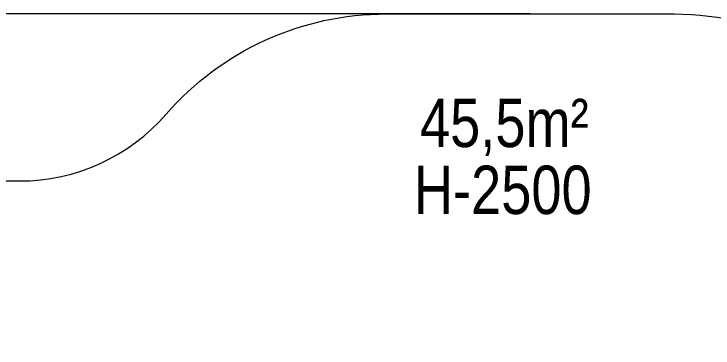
# Model space of a CAD drawing. Header units: millimetres. Extents: x -6061 to 5100, y -3651 to 3328.
# Drawn here: x -335 to 3267, y 1604 to 3328 of the extents above; entities that cross this region are included whole.
import ezdxf

# ---------------------------------------------------------------- set-up
doc = ezdxf.new("R2010")
doc.units = ezdxf.units.MM
for name, color, linetype in [('DIKOM_ЗОНА', 90, 'Continuous'), ('DIKOM_РАЗМЕР_ЗОНА', 7, 'Continuous'), ('DIKOM_РАЗМЕР_ОБЪЕКТА', 7, 'Continuous')]:
    doc.layers.add(name, color=color, linetype=linetype)
doc.styles.add('style1', font='arialbd.ttf', dxfattribs={"width": 0.8})
doc.dimstyles.new('1-50', dxfattribs={"dimtxt": 300, "dimasz": 200, "dimexe": 100, "dimexo": 0, "dimgap": 100, "dimtad": 1, "dimtxsty": 'style1', "dimcen": 200, "dimclrd": 7, "dimclre": 7, "dimclrt": 7, "dimadec": 1, "dimazin": 2, "dimtfac": 1, "dimtmove": 0, "dimatfit": 2, "dimfxl": 0, "dimlwd": 25, "dimlwe": 18, "dimarcsym": 0})

# ---------------------------------------------------------------- blocks, each defined once
blk = doc.blocks.new('*D1')
at = {"layer": 'Defpoints', "color": 0, "transparency": 16777216}
for p in [(2324.3, 3327.9), (-5419.2, -2822.1), (-1808.6, -2822.1)]:
    blk.add_point(p, dxfattribs=at)
at = {"layer": 'DIKOM_РАЗМЕР_ЗОНА', "color": 7, "lineweight": 18, "transparency": 16777216}
for p, q in [((2324.3, 3327.9), (-5519.2, 3327.9)), ((-1808.6, -2822.1), (-5519.2, -2822.1))]:
    blk.add_line(p, q, dxfattribs=at)
at = {"layer": 'DIKOM_РАЗМЕР_ЗОНА', "color": 7, "lineweight": 25, "transparency": 16777216}
blk.add_line((-5419.2, 3127.9), (-5419.2, -2622.1), dxfattribs=at)
at = {"layer": 'DIKOM_РАЗМЕР_ЗОНА', "color": 7, "transparency": 16777216}
for points in [[(-5452.5, 3127.9), (-5385.8, 3127.9), (-5419.2, 3327.9)], [(-5452.5, -2622.1), (-5385.8, -2622.1), (-5419.2, -2822.1)]]:
    blk.add_solid(points, dxfattribs=at)
at = {"layer": 'DIKOM_РАЗМЕР_ЗОНА', "color": 7, "transparency": 16777216, "insert": (-5787.2, -178.2), "char_height": 300, "attachment_point": 5, "rotation": 90, "style": 'style1'}
blk.add_mtext('{\\fArial|b0|i0|c204|p34;\\H1.75x;6150}', dxfattribs=at)

msp = doc.modelspace()

# ---------------------------------------------------------------- linework, layer by layer
at = {"layer": 'DIKOM_ЗОНА', "color": 3, "lineweight": 15}
msp.add_lwpolyline([(3066.215, 3327.923, -0.24007877), (4279.74, 2709.6), (4813.493, 1974.952, -0.2634924), (4980.254, 506.071), (4326.851, -1029.826, -0.30074722), (2946.564, -1942.622), (550.071, -1942.622, 0.21983056), (-211.384, -2294.404, -0.21983056), (-1353.567, -2822.077), (-2763.507, -2822.077, -0.24007893), (-3977.033, -2203.755), (-4522.439, -1453.066, -0.26347044), (-4689.248, 15.702), (-4035.363, 1553.08, -0.30076945), (-2655.028, 2465.988), (-306.116, 2465.988, 0.21741), (449.316, 2810.762, -0.21741), (1582.465, 3327.923)], format="xyb", close=True, dxfattribs=at)

# ---------------------------------------------------------------- texts
at = {"layer": 'DIKOM_РАЗМЕР_ОБЪЕКТА', "char_height": 250, "width": 1030.819, "attachment_point": 1, "style": 'style1'}
for s, insert in [('{\\fArial|b0|i0|c204|p34;45,5m²}', (1756.932, 2890.813)), ('{\\fArial|b0|i0|c204|p34;H-2500}', (1725.603, 2545.262))]:
    msp.add_mtext(s, dxfattribs=dict(at, insert=insert))

# ---------------------------------------------------------------- dimensions: what is measured, and where the dimension line sits
at = {"layer": 'DIKOM_РАЗМЕР_ЗОНА'}
dim = msp.add_linear_dim(base=(-5419.159, -2822.077), p1=(2324.34, 3327.923), p2=(-1808.638, -2822.077), angle=90, text='{\\fArial|b0|i0|c204|p34;\\H1.75x;<>}', dimstyle='1-50', dxfattribs=at)
dim.commit()
dim.dimension.update_dxf_attribs({"geometry": '*D1', "text_midpoint": (-5419.159, -178.183), "dimtype": 160})

doc.saveas('drawing.dxf')
